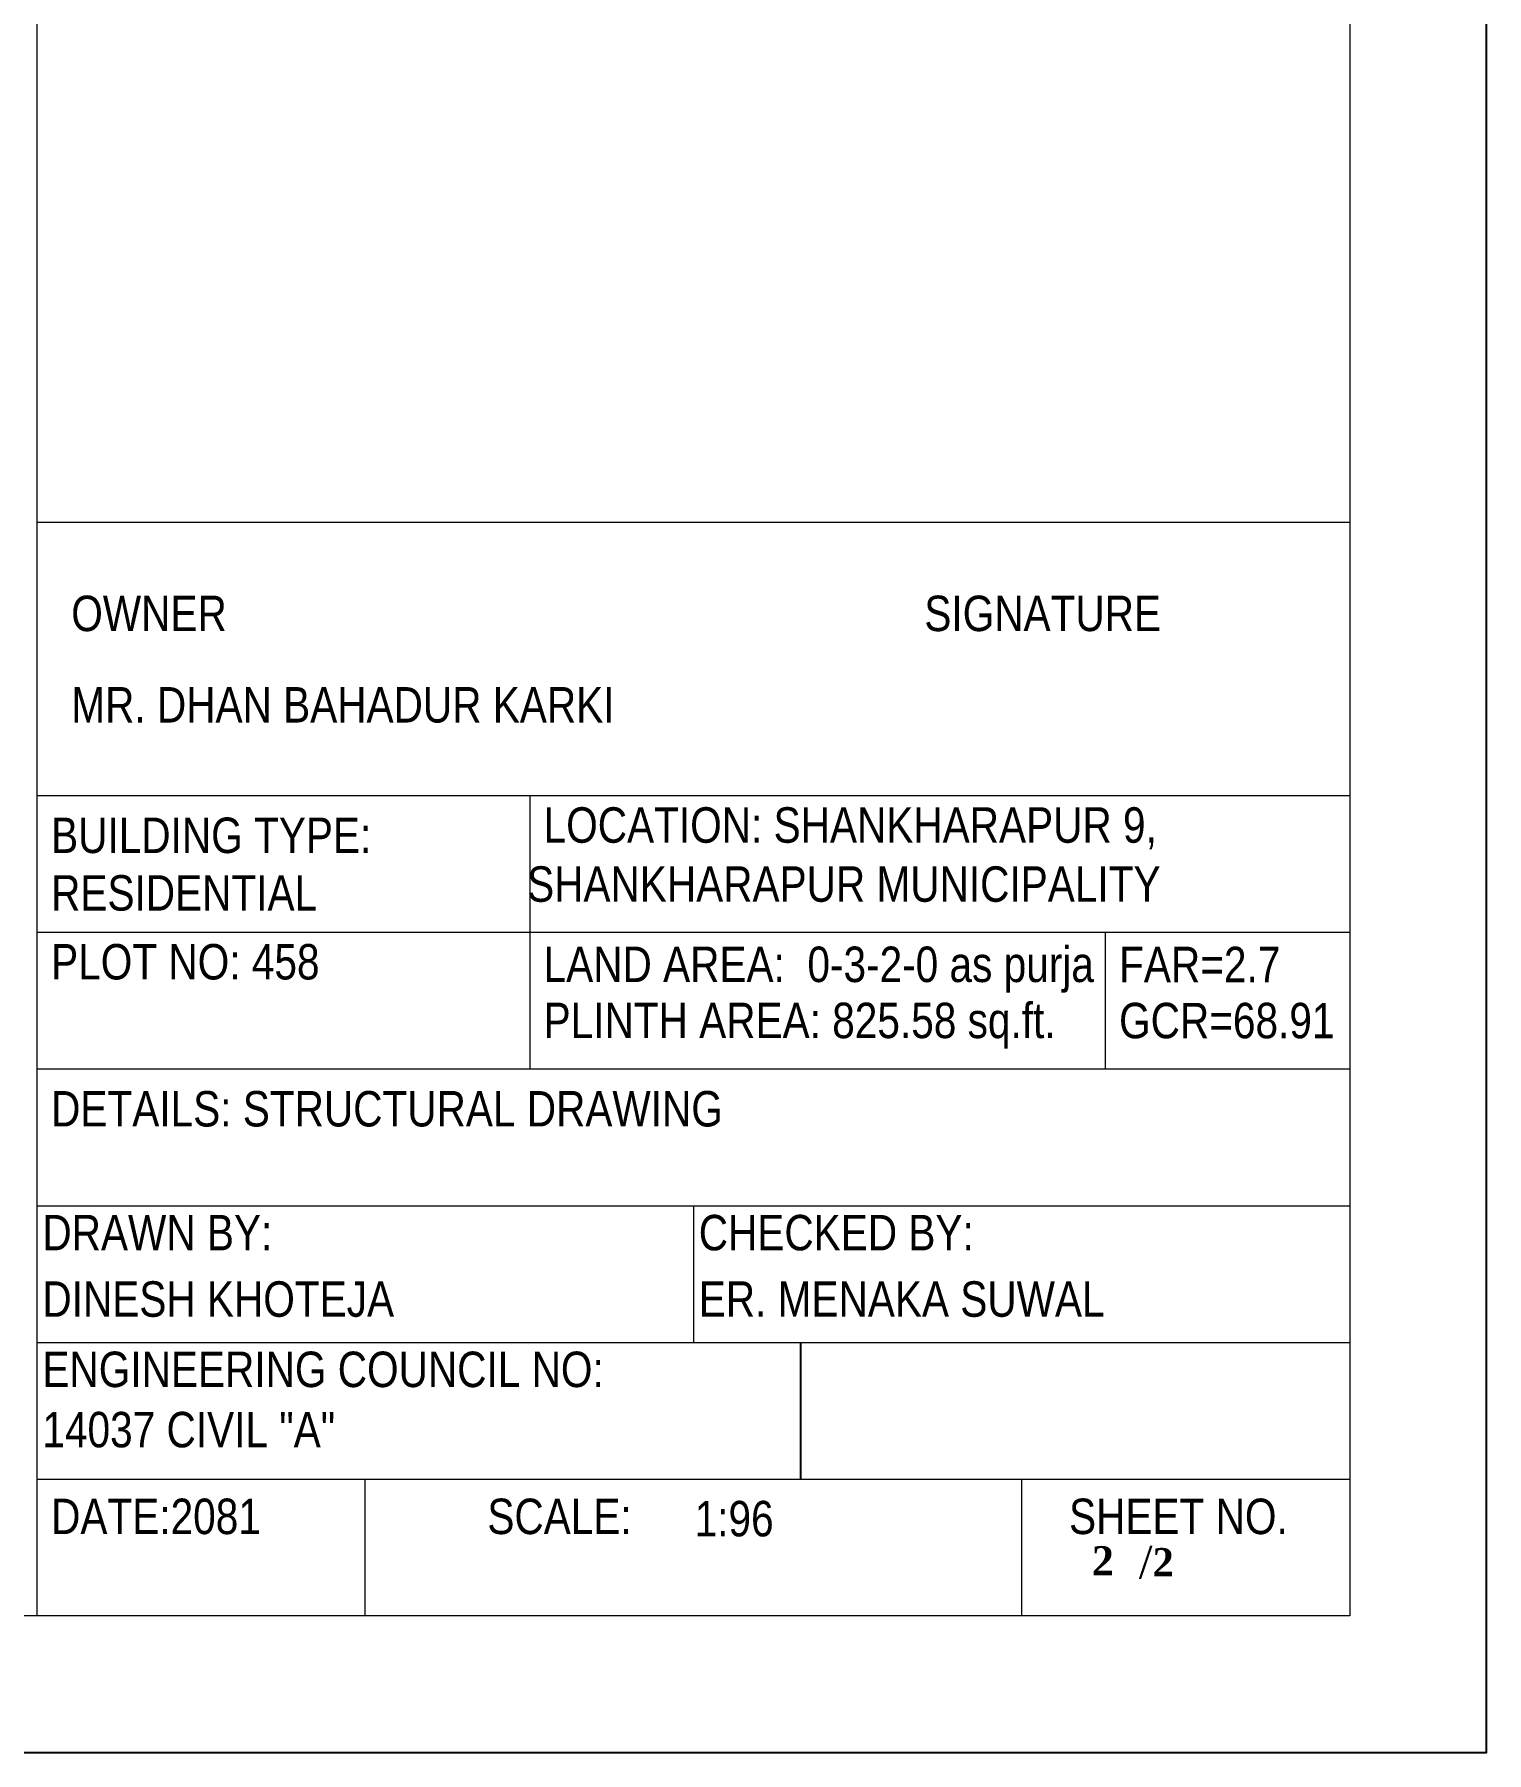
# Model space of a CAD drawing. Header units: inches. Extents: x -4597 to 93300, y -14139 to 5932.
# Drawn here: x 6064 to 6556, y -11124 to -10542 of the extents above; entities that cross this region are included whole.
import ezdxf

# ---------------------------------------------------------------- set-up
doc = ezdxf.new("R2010")
doc.units = ezdxf.units.IN
doc.header["$LTSCALE"] = 0.5
doc.header["$MEASUREMENT"] = 0
doc.layers.add('A-Wall', color=7, linetype='Continuous')
for name, color, linetype, lineweight in [('ELE1', 3, 'Continuous', 9), ('TEXT', 220, 'Continuous', 9), ('Text 0.200', 122, 'Continuous', 20)]:
    doc.layers.add(name, color=color, linetype=linetype, lineweight=lineweight)
doc.styles.add('ordinary', font='ARIALN.TTF')
doc.styles.get("Standard").update_dxf_attribs({"font": 'arial.ttf'})

msp = doc.modelspace()

# ---------------------------------------------------------------- linework, layer by layer
at = {"layer": 'A-Wall', "ltscale": 50}
msp.add_line((6323.58, -10985.53), (6323.58, -11031.85), dxfattribs=at)
at = {"layer": 'Defpoints'}
msp.add_lwpolyline([(6555.94, -8876.52), (3378.34, -8876.52), (3378.34, -11124.49), (6555.94, -11124.49)], close=True, dxfattribs=at)
at = {"layer": 'ELE1'}
msp.add_line((6064.97, -11078.17), (6064.97, -8922.84), dxfattribs=at)
msp.add_lwpolyline([(3424.66, -8922.84), (6509.62, -8922.84), (6509.62, -11078.17), (3424.66, -11078.17)], close=True, dxfattribs=at)
msp.add_lwpolyline([(3424.66, -8922.84), (6509.62, -8922.84), (6509.62, -11078.17), (3424.66, -11078.17)], close=True, dxfattribs=at)
at = {"layer": 'TEXT'}
for p, q in [((6064.97, -10707.63), (6509.62, -10707.63)), ((6064.97, -10800.26), (6509.62, -10800.26)), ((6231.8, -10800.26), (6231.8, -10892.9)), ((6064.97, -10846.58), (6509.62, -10846.58)), ((6426.72, -10846.58), (6426.72, -10892.95)), ((6064.97, -10892.9), (6509.62, -10892.9)), ((6064.97, -10939.22), (6509.62, -10939.22)), ((6287.3, -10939.22), (6287.3, -10985.58)), ((6064.97, -10985.53), (6509.62, -10985.53)), ((6064.97, -11031.85), (6509.62, -11031.85)), ((6176.13, -11078.17), (6176.13, -11031.85)), ((6398.46, -11078.17), (6398.46, -11031.85))]:
    msp.add_line(p, q, dxfattribs=at)

# ---------------------------------------------------------------- texts
at = {"insert": (6398.46, -11040.95), "char_height": 6.54232, "width": 86.8429, "attachment_point": 1}
msp.add_mtext('\\A1;{\\fTimes New Roman|b1|i0|c0|p18;\\H1.237x;\\P\\pi29.77;\\H0.8086x;    \\fBookman Old Style|b0|i0|c0|p18;\\H1.691x;/\\fBookman Old Style|b1|i0|c0|p18;\\H0.8641x;2\\fArial|b1|i0|c0|p34;\\H1.205x; \\H0.8998x;   }', dxfattribs=at)
at = {"layer": 'TEXT', "style": 'ordinary'}
for s, p in [('OWNER', (6076.53, -10744.56)), ('SIGNATURE', (6365.48, -10744.56)), ('MR. DHAN BAHADUR KARKI', (6076.53, -10775.53)), ('BUILDING TYPE:  ', (6069.7, -10819.74)), ('LOCATION: SHANKHARAPUR 9,', (6236.52, -10816.25)), ('SHANKHARAPUR MUNICIPALITY', (6230.93, -10836.25)), ('RESIDENTIAL', (6069.7, -10839.24)), ('PLOT NO: 458 ', (6069.7, -10862.57)), ('LAND AREA:  0-3-2-0 as purja', (6236.52, -10863.44)), ('FAR=2.7', (6431.44, -10863.49)), ('PLINTH AREA: 825.58 sq.ft.', (6236.52, -10882.44)), ('GCR=68.91', (6431.44, -10882.49)), ('DETAILS: STRUCTURAL DRAWING ', (6069.7, -10912.37)), ('DRAWN BY:', (6066.75, -10954.33)), ('CHECKED BY: ', (6289.07, -10954.33)), ('DINESH KHOTEJA', (6066.75, -10976.83)), ('ER. MENAKA SUWAL', (6289.07, -10976.83)), ('ENGINEERING COUNCIL NO:', (6066.75, -11000.65)), ('14037 CIVIL "A"', (6066.75, -11021.06)), ('DATE:2081', (6069.7, -11050.45)), ('SCALE:', (6217.47, -11050.45)), ('SHEET NO.', (6414.5, -11050.45))]:
    msp.add_text(s, height=12, dxfattribs=at).set_placement(p)
msp.add_attdef('1:96', (6287.68, -11051.22), 'SCALE', height=12, dxfattribs=at)
at = {"layer": 'Text 0.200', "ltscale": 10, "insert": (6425.94, -11054.54), "char_height": 9.9298, "width": 19.4821, "attachment_point": 2}
msp.add_mtext('{\\fBookman Old Style|b1|i0|c0|p18;2}', dxfattribs=at)

doc.saveas('drawing.dxf')
